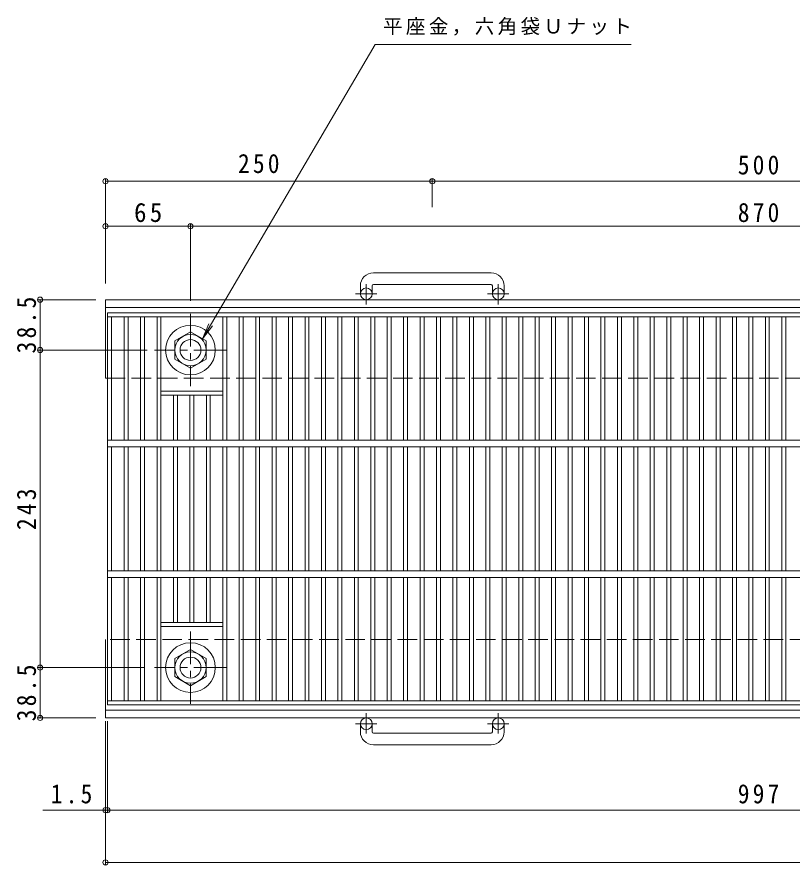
# Model space of a CAD drawing. Units: millimetres at full size, sheet at 1:5. Extents: x -906 to 921, y -687 to 656.
# Drawn here: x -906 to -313, y -31 to 618 of the extents above; entities that cross this region are included whole.
import ezdxf

# ---------------------------------------------------------------- set-up
doc = ezdxf.new("R2010")
doc.units = ezdxf.units.MM
doc.header["$LTSCALE"] = 5
doc.header["$PDMODE"] = 32
doc.header["$PDSIZE"] = 4
doc.linetypes.add('CHAIN1', pattern=[8, 5, -1, 1, -1])
doc.linetypes.add('DASHED3', pattern=[4, 3, -1])
for name, color, linetype, lineweight in [('A-1_ピット', 2, 'Continuous', 9), ('A-2_蓋', 3, 'Continuous', 9), ('A-4_寸法', 7, 'Continuous', 9)]:
    doc.layers.add(name, color=color, linetype=linetype, lineweight=lineweight)
doc.styles.add('ＭＳ ゴシック', font='')
doc.styles.get('ＭＳ ゴシック').set_extended_font_data('MS Gothic')

msp = doc.modelspace()

# ---------------------------------------------------------------- linework, layer by layer
at = {"layer": 'A-1_ピット'}
for p, q in [((-543.185, 422.364), (-633.185, 422.364)), ((-643.185, 412.365), (-643.185, 406.265)), ((-634.186, 412.365), (-634.186, 406.265)), ((-633.185, 413.364), (-543.185, 413.364)), ((-542.185, 412.365), (-542.185, 406.265)), ((-533.185, 412.365), (-533.185, 406.265)), ((-838.186, 341.764), (-838.186, 401.765)), ((274.729, 401.765), (-838.186, 401.765)), ((272.444, 395.764), (-838.186, 395.764)), ((-838.186, 81.764), (-838.186, 141.764)), ((277.273, 87.764), (-838.186, 87.764)), ((274.729, 81.764), (-838.186, 81.764)), ((-643.185, 71.164), (-643.185, 77.264)), ((-634.186, 71.164), (-634.186, 77.264)), ((-542.185, 71.164), (-542.185, 77.264)), ((-533.185, 71.164), (-533.185, 77.264)), ((-633.185, 70.164), (-543.185, 70.164)), ((-543.185, 61.164), (-633.185, 61.164))]:
    msp.add_line(p, q, dxfattribs=at)
at = {"layer": 'A-1_ピット', "linetype": 'CHAIN1'}
for p, q in [((-638.685, 398.157), (-638.685, 413.754)), ((-537.685, 398.157), (-537.685, 413.754)), ((-630.522, 406.265), (-646.929, 406.265)), ((-529.522, 406.265), (-545.929, 406.265)), ((-773.186, 390.901), (-773.186, 335.628)), ((-745.549, 363.264), (-800.822, 363.264)), ((-773.186, 147.901), (-773.186, 92.627)), ((-745.549, 120.264), (-800.822, 120.264)), ((-638.685, 85.371), (-638.685, 69.774)), ((-537.685, 85.371), (-537.685, 69.774)), ((-630.522, 77.264), (-646.929, 77.264)), ((-529.522, 77.264), (-545.929, 77.264))]:
    msp.add_line(p, q, dxfattribs=at)
at = {"layer": 'A-1_ピット', "linetype": 'DASHED3'}
for p, q in [((-838.186, 341.764), (160.315, 341.764)), ((160.315, 141.764), (-838.186, 141.764))]:
    msp.add_line(p, q, dxfattribs=at)
at = {"layer": 'A-1_ピット'}
for points in [[(-785.186, 370.192), (-785.186, 356.336), (-773.186, 349.407), (-761.186, 356.336), (-761.186, 370.192), (-773.186, 377.121)], [(-785.186, 113.336), (-785.186, 127.193), (-773.186, 134.121), (-761.186, 127.193), (-761.186, 113.336), (-773.186, 106.408)]]:
    msp.add_lwpolyline(points, close=True, dxfattribs=at)
for centre, radius in [((-638.685, 406.265), 4.5), ((-537.685, 406.265), 4.5), ((-773.186, 363.264), 19), ((-773.186, 363.264), 12), ((-773.186, 363.264), 8), ((-773.186, 120.264), 19), ((-773.186, 120.264), 12), ((-773.186, 120.264), 8), ((-638.685, 77.264), 4.5), ((-537.685, 77.264), 4.5)]:
    msp.add_circle(centre, radius, dxfattribs=at)
for centre, radius, start, end in [((-633.185, 412.365), 10, 90, 180), ((-543.185, 412.365), 10, 0, 90), ((-633.185, 412.365), 1, 90, 180), ((-543.185, 412.365), 1, 0, 90), ((-633.185, 71.164), 10, 180, 270), ((-633.185, 71.164), 1, 180, 270), ((-543.185, 71.164), 10, 270, 0), ((-543.185, 71.164), 1, 270, 0)]:
    msp.add_arc(centre, radius, start, end, dxfattribs=at)
at = {"layer": 'A-2_蓋'}
for p, q in [((-836.686, 391.765), (160.315, 391.765)), ((-836.686, 91.765), (-836.686, 391.765)), ((-836.686, 388.766), (160.315, 388.766)), ((-833.685, 294.265), (-833.685, 388.766)), ((-823.925, 388.766), (-823.925, 294.265)), ((-820.925, 388.766), (-820.925, 294.265)), ((-811.345, 388.766), (-811.345, 294.265)), ((-808.345, 388.766), (-808.345, 294.265)), ((-798.765, 388.766), (-798.765, 294.265)), ((-795.765, 388.766), (-795.765, 339.265)), ((-748.445, 388.766), (-748.445, 294.265)), ((-745.445, 388.766), (-745.445, 294.265)), ((-735.865, 388.766), (-735.865, 294.265)), ((-732.865, 388.766), (-732.865, 294.265)), ((-723.285, 388.766), (-723.285, 294.265)), ((-720.285, 388.766), (-720.285, 294.265)), ((-710.705, 388.766), (-710.705, 294.265)), ((-707.705, 388.766), (-707.705, 294.265)), ((-698.125, 388.766), (-698.125, 294.265)), ((-695.125, 388.766), (-695.125, 294.265)), ((-685.545, 388.766), (-685.545, 294.265)), ((-682.545, 388.766), (-682.545, 294.265)), ((-672.965, 388.766), (-672.965, 294.265)), ((-669.964, 388.766), (-669.964, 294.265)), ((-660.384, 388.766), (-660.384, 294.265)), ((-657.384, 388.766), (-657.384, 294.265)), ((-647.804, 388.766), (-647.804, 294.265)), ((-644.803, 388.766), (-644.803, 294.265)), ((-635.223, 388.766), (-635.223, 294.265)), ((-632.223, 388.766), (-632.223, 294.265)), ((-622.643, 388.766), (-622.643, 294.265)), ((-619.642, 388.766), (-619.642, 294.265)), ((-610.063, 388.766), (-610.063, 294.265)), ((-607.062, 388.766), (-607.062, 294.265)), ((-597.482, 388.766), (-597.482, 294.265)), ((-594.481, 388.766), (-594.481, 294.265)), ((-584.902, 388.766), (-584.902, 294.265)), ((-581.901, 388.766), (-581.901, 294.265)), ((-572.321, 388.766), (-572.321, 294.265)), ((-569.321, 388.766), (-569.321, 294.265)), ((-559.741, 388.766), (-559.741, 294.265)), ((-556.74, 388.766), (-556.74, 294.265)), ((-547.16, 388.766), (-547.16, 294.265)), ((-544.16, 388.766), (-544.16, 294.265)), ((-534.58, 388.766), (-534.58, 294.265)), ((-531.579, 388.766), (-531.579, 294.265)), ((-521.999, 388.766), (-521.999, 294.265)), ((-518.999, 388.766), (-518.999, 294.265)), ((-509.419, 388.766), (-509.419, 294.265)), ((-506.418, 388.766), (-506.418, 294.265)), ((-496.838, 388.766), (-496.838, 294.265)), ((-493.838, 388.766), (-493.838, 294.265)), ((-484.258, 388.766), (-484.258, 294.265)), ((-481.257, 388.766), (-481.257, 294.265)), ((-471.677, 388.766), (-471.677, 294.265)), ((-468.677, 388.766), (-468.677, 294.265)), ((-459.097, 388.766), (-459.097, 294.265)), ((-456.096, 388.766), (-456.096, 294.265)), ((-446.517, 388.766), (-446.517, 294.265)), ((-443.516, 388.766), (-443.516, 294.265)), ((-433.936, 388.766), (-433.936, 294.265)), ((-430.936, 388.766), (-430.936, 294.265)), ((-421.356, 388.766), (-421.356, 294.265)), ((-418.355, 388.766), (-418.355, 294.265)), ((-408.775, 388.766), (-408.775, 294.265)), ((-405.775, 388.766), (-405.775, 294.265)), ((-396.195, 388.766), (-396.195, 294.265)), ((-393.194, 388.766), (-393.194, 294.265)), ((-383.614, 388.766), (-383.614, 294.265)), ((-380.614, 388.766), (-380.614, 294.265)), ((-371.034, 388.766), (-371.034, 294.265)), ((-368.033, 388.766), (-368.033, 294.265)), ((-358.453, 388.766), (-358.453, 294.265)), ((-355.453, 388.766), (-355.453, 294.265)), ((-345.873, 388.766), (-345.873, 294.265)), ((-342.872, 388.766), (-342.872, 294.265)), ((-333.292, 388.766), (-333.292, 294.265)), ((-330.292, 388.766), (-330.292, 294.265)), ((-320.712, 388.766), (-320.712, 294.265)), ((-317.711, 388.766), (-317.711, 294.265)), ((-795.765, 339.265), (-795.765, 294.265)), ((-795.765, 331.765), (-748.445, 331.765)), ((-795.765, 328.765), (-748.445, 328.765)), ((-786.185, 294.265), (-786.185, 328.765)), ((-783.185, 294.265), (-783.185, 328.765)), ((-773.605, 294.265), (-773.605, 328.765)), ((-770.605, 294.265), (-770.605, 328.765)), ((-761.025, 294.265), (-761.025, 328.765)), ((-758.025, 294.265), (-758.025, 328.765)), ((-836.686, 294.265), (160.315, 294.265)), ((-836.686, 289.265), (160.315, 289.265)), ((-833.685, 194.265), (-833.685, 289.265)), ((-823.925, 289.265), (-823.925, 194.265)), ((-820.925, 289.265), (-820.925, 194.265)), ((-811.345, 289.265), (-811.345, 194.265)), ((-808.345, 289.265), (-808.345, 194.265)), ((-798.765, 289.265), (-798.765, 194.265)), ((-795.765, 289.265), (-795.765, 194.265)), ((-786.185, 194.265), (-786.185, 289.265)), ((-783.185, 194.265), (-783.185, 289.265)), ((-773.605, 194.265), (-773.605, 289.265)), ((-770.605, 194.265), (-770.605, 289.265)), ((-761.025, 194.265), (-761.025, 289.265)), ((-758.025, 194.265), (-758.025, 289.265)), ((-748.445, 289.265), (-748.445, 194.265)), ((-745.445, 289.265), (-745.445, 194.265)), ((-735.865, 289.265), (-735.865, 194.265)), ((-732.865, 289.265), (-732.865, 194.265)), ((-723.285, 289.265), (-723.285, 194.265)), ((-720.285, 289.265), (-720.285, 194.265)), ((-710.705, 289.265), (-710.705, 194.265)), ((-707.705, 289.265), (-707.705, 194.265)), ((-698.125, 289.265), (-698.125, 194.265)), ((-695.125, 289.265), (-695.125, 194.265)), ((-685.545, 289.265), (-685.545, 194.265)), ((-682.545, 289.265), (-682.545, 194.265)), ((-672.965, 289.265), (-672.965, 194.265)), ((-669.964, 289.265), (-669.964, 194.265)), ((-660.384, 289.265), (-660.384, 194.265)), ((-657.384, 289.265), (-657.384, 194.265)), ((-647.804, 289.265), (-647.804, 194.265)), ((-644.803, 289.265), (-644.803, 194.265)), ((-635.223, 289.265), (-635.223, 194.265)), ((-632.223, 289.265), (-632.223, 194.265)), ((-622.643, 289.265), (-622.643, 194.265)), ((-619.642, 289.265), (-619.642, 194.265)), ((-610.063, 289.265), (-610.063, 194.265)), ((-607.062, 289.265), (-607.062, 194.265)), ((-597.482, 289.265), (-597.482, 194.265)), ((-594.481, 289.265), (-594.481, 194.265)), ((-584.902, 289.265), (-584.902, 194.265)), ((-581.901, 289.265), (-581.901, 194.265)), ((-572.321, 289.265), (-572.321, 194.265)), ((-569.321, 289.265), (-569.321, 194.265)), ((-559.741, 289.265), (-559.741, 194.265)), ((-556.74, 289.265), (-556.74, 194.265)), ((-547.16, 289.265), (-547.16, 194.265)), ((-544.16, 289.265), (-544.16, 194.265)), ((-534.58, 289.265), (-534.58, 194.265)), ((-531.579, 289.265), (-531.579, 194.265)), ((-521.999, 289.265), (-521.999, 194.265)), ((-518.999, 289.265), (-518.999, 194.265)), ((-509.419, 289.265), (-509.419, 194.265)), ((-506.418, 289.265), (-506.418, 194.265)), ((-496.838, 289.265), (-496.838, 194.265)), ((-493.838, 289.265), (-493.838, 194.265)), ((-484.258, 289.265), (-484.258, 194.265)), ((-481.257, 289.265), (-481.257, 194.265)), ((-471.677, 289.265), (-471.677, 194.265)), ((-468.677, 289.265), (-468.677, 194.265)), ((-459.097, 289.265), (-459.097, 194.265)), ((-456.096, 289.265), (-456.096, 194.265)), ((-446.517, 289.265), (-446.517, 194.265)), ((-443.516, 289.265), (-443.516, 194.265)), ((-433.936, 289.265), (-433.936, 194.265)), ((-430.936, 289.265), (-430.936, 194.265)), ((-421.356, 289.265), (-421.356, 194.265)), ((-418.355, 289.265), (-418.355, 194.265)), ((-408.775, 289.265), (-408.775, 194.265)), ((-405.775, 289.265), (-405.775, 194.265)), ((-396.195, 289.265), (-396.195, 194.265)), ((-393.194, 289.265), (-393.194, 194.265)), ((-383.614, 289.265), (-383.614, 194.265)), ((-380.614, 289.265), (-380.614, 194.265)), ((-371.034, 289.265), (-371.034, 194.265)), ((-368.033, 289.265), (-368.033, 194.265)), ((-358.453, 289.265), (-358.453, 194.265)), ((-355.453, 289.265), (-355.453, 194.265)), ((-345.873, 289.265), (-345.873, 194.265)), ((-342.872, 289.265), (-342.872, 194.265)), ((-333.292, 289.265), (-333.292, 194.265)), ((-330.292, 289.265), (-330.292, 194.265)), ((-320.712, 289.265), (-320.712, 194.265)), ((-317.711, 289.265), (-317.711, 194.265)), ((-836.686, 194.265), (160.315, 194.265)), ((-836.686, 189.265), (160.315, 189.265)), ((-833.685, 94.765), (-833.685, 189.265)), ((-823.925, 189.265), (-823.925, 94.765)), ((-820.925, 189.265), (-820.925, 94.765)), ((-811.345, 189.265), (-811.345, 94.765)), ((-808.345, 189.265), (-808.345, 94.765)), ((-798.765, 189.265), (-798.765, 94.765)), ((-795.765, 189.265), (-795.765, 94.765)), ((-786.185, 154.765), (-786.185, 189.265)), ((-783.185, 154.765), (-783.185, 189.265)), ((-773.605, 154.765), (-773.605, 189.265)), ((-770.605, 154.765), (-770.605, 189.265)), ((-761.025, 154.765), (-761.025, 189.265)), ((-758.025, 154.765), (-758.025, 189.265)), ((-748.445, 189.265), (-748.445, 94.765)), ((-745.445, 189.265), (-745.445, 94.765)), ((-735.865, 189.265), (-735.865, 94.765)), ((-732.865, 189.265), (-732.865, 94.765)), ((-723.285, 189.265), (-723.285, 94.765)), ((-720.285, 189.265), (-720.285, 94.765)), ((-710.705, 189.265), (-710.705, 94.765)), ((-707.705, 189.265), (-707.705, 94.765)), ((-698.125, 189.265), (-698.125, 94.765)), ((-695.125, 189.265), (-695.125, 94.765)), ((-685.545, 189.265), (-685.545, 94.765)), ((-682.545, 189.265), (-682.545, 94.765)), ((-672.965, 189.265), (-672.965, 94.765)), ((-669.964, 189.265), (-669.964, 94.765)), ((-660.384, 189.265), (-660.384, 94.765)), ((-657.384, 189.265), (-657.384, 94.765)), ((-647.804, 189.265), (-647.804, 94.765)), ((-644.803, 189.265), (-644.803, 94.765)), ((-635.223, 189.265), (-635.223, 94.765)), ((-632.223, 189.265), (-632.223, 94.765)), ((-622.643, 189.265), (-622.643, 94.765)), ((-619.642, 189.265), (-619.642, 94.765)), ((-610.063, 189.265), (-610.063, 94.765)), ((-607.062, 189.265), (-607.062, 94.765)), ((-597.482, 189.265), (-597.482, 94.765)), ((-594.481, 189.265), (-594.481, 94.765)), ((-584.902, 189.265), (-584.902, 94.765)), ((-581.901, 189.265), (-581.901, 94.765)), ((-572.321, 189.265), (-572.321, 94.765)), ((-569.321, 189.265), (-569.321, 94.765)), ((-559.741, 189.265), (-559.741, 94.765)), ((-556.74, 189.265), (-556.74, 94.765)), ((-547.16, 189.265), (-547.16, 94.765)), ((-544.16, 189.265), (-544.16, 94.765)), ((-534.58, 189.265), (-534.58, 94.765)), ((-531.579, 189.265), (-531.579, 94.765)), ((-521.999, 189.265), (-521.999, 94.765)), ((-518.999, 189.265), (-518.999, 94.765)), ((-509.419, 189.265), (-509.419, 94.765)), ((-506.418, 189.265), (-506.418, 94.765)), ((-496.838, 189.265), (-496.838, 94.765)), ((-493.838, 189.265), (-493.838, 94.765)), ((-484.258, 189.265), (-484.258, 94.765)), ((-481.257, 189.265), (-481.257, 94.765)), ((-471.677, 189.265), (-471.677, 94.765)), ((-468.677, 189.265), (-468.677, 94.765)), ((-459.097, 189.265), (-459.097, 94.765)), ((-456.096, 189.265), (-456.096, 94.765)), ((-446.517, 189.265), (-446.517, 94.765)), ((-443.516, 189.265), (-443.516, 94.765)), ((-433.936, 189.265), (-433.936, 94.765)), ((-430.936, 189.265), (-430.936, 94.765)), ((-421.356, 189.265), (-421.356, 94.765)), ((-418.355, 189.265), (-418.355, 94.765)), ((-408.775, 189.265), (-408.775, 94.765)), ((-405.775, 189.265), (-405.775, 94.765)), ((-396.195, 189.265), (-396.195, 94.765)), ((-393.194, 189.265), (-393.194, 94.765)), ((-383.614, 189.265), (-383.614, 94.765)), ((-380.614, 189.265), (-380.614, 94.765)), ((-371.034, 189.265), (-371.034, 94.765)), ((-368.033, 189.265), (-368.033, 94.765)), ((-358.453, 189.265), (-358.453, 94.765)), ((-355.453, 189.265), (-355.453, 94.765)), ((-345.873, 189.265), (-345.873, 94.765)), ((-342.872, 189.265), (-342.872, 94.765)), ((-333.292, 189.265), (-333.292, 94.765)), ((-330.292, 189.265), (-330.292, 94.765)), ((-320.712, 189.265), (-320.712, 94.765)), ((-317.711, 189.265), (-317.711, 94.765)), ((-748.445, 154.765), (-795.765, 154.765)), ((-748.445, 151.765), (-795.765, 151.765)), ((160.315, 94.765), (-836.686, 94.765)), ((160.315, 91.765), (-836.686, 91.765))]:
    msp.add_line(p, q, dxfattribs=at)
at = {"layer": 'A-4_寸法'}
for p, q in [((-631.897, 597.003), (-764.092, 371.87)), ((-631.897, 597.003), (-435.953, 597.003)), ((-838.186, 414.265), (-838.186, 493.915)), ((-588.185, 472.553), (-588.185, 493.915)), ((-838.186, 492.415), (274.729, 492.415)), ((-838.186, 458.018), (-773.186, 458.018)), ((-773.186, 459.518), (-773.186, 400.901)), ((-773.186, 458.018), (96.816, 458.018)), ((-845.686, 401.765), (-889.686, 401.765)), ((-888.186, 363.264), (-888.186, 401.765)), ((-764.092, 371.87), (-759.219, 383.381)), ((-764.092, 371.87), (-756.406, 381.727)), ((-806.265, 363.264), (-889.686, 363.264)), ((-888.186, 120.264), (-888.186, 363.264)), ((-808.322, 120.264), (-889.686, 120.264)), ((-888.186, 81.764), (-888.186, 120.264)), ((-845.686, 81.764), (-889.686, 81.764)), ((-838.186, 79.265), (-838.186, -30.336)), ((-836.686, 79.265), (-836.686, 9.664)), ((-886.174, 11.164), (274.729, 11.164)), ((-838.186, -28.836), (274.729, -28.836))]:
    msp.add_line(p, q, dxfattribs=at)
for p in [(-838.186, 492.415), (-588.185, 492.415), (-838.186, 458.018), (-773.186, 458.018), (-888.186, 401.765), (-888.186, 363.264), (-888.186, 120.264), (-888.186, 81.764), (-838.186, 11.164), (-836.686, 11.164), (-838.186, -28.836)]:
    msp.add_point(p, dxfattribs=at)

# ---------------------------------------------------------------- texts
at = {"layer": 'A-4_寸法', "insert": (-625.953, 603.885), "char_height": 11, "attachment_point": 7, "style": 'ＭＳ ゴシック'}
msp.add_mtext('\\T1.17;平座金，六角袋Ｕナット', dxfattribs=at)
at = {"layer": 'A-4_寸法', "color": 2, "char_height": 14.66, "attachment_point": 7, "style": 'ＭＳ ゴシック'}
for s, insert in [('\\T1.27;\\W0.9;250', (-736.82, 498.471)), ('\\T1.27;\\W0.9;500', (-354.435, 497.415)), ('\\T1.27;\\W0.95;65', (-816.311, 461.018)), ('\\T1.27;\\W0.9;870', (-354.435, 461.018)), ('\\T1.27;\\W0.9;1.5', (-880.034, 16.164)), ('\\T1.27;\\W0.9;997', (-354.435, 16.164))]:
    msp.add_mtext(s, dxfattribs=dict(at, insert=insert))
at = {"layer": 'A-4_寸法', "color": 2, "char_height": 14.66, "attachment_point": 7, "rotation": 90, "style": 'ＭＳ ゴシック'}
for s, insert in [('\\T1.28;\\W0.9;38.5', (-891.186, 360.639)), ('\\T1.27;\\W0.9;243', (-891.186, 225.514)), ('\\T1.28;\\W0.9;38.5', (-891.186, 79.139))]:
    msp.add_mtext(s, dxfattribs=dict(at, insert=insert))

doc.saveas('drawing.dxf')
